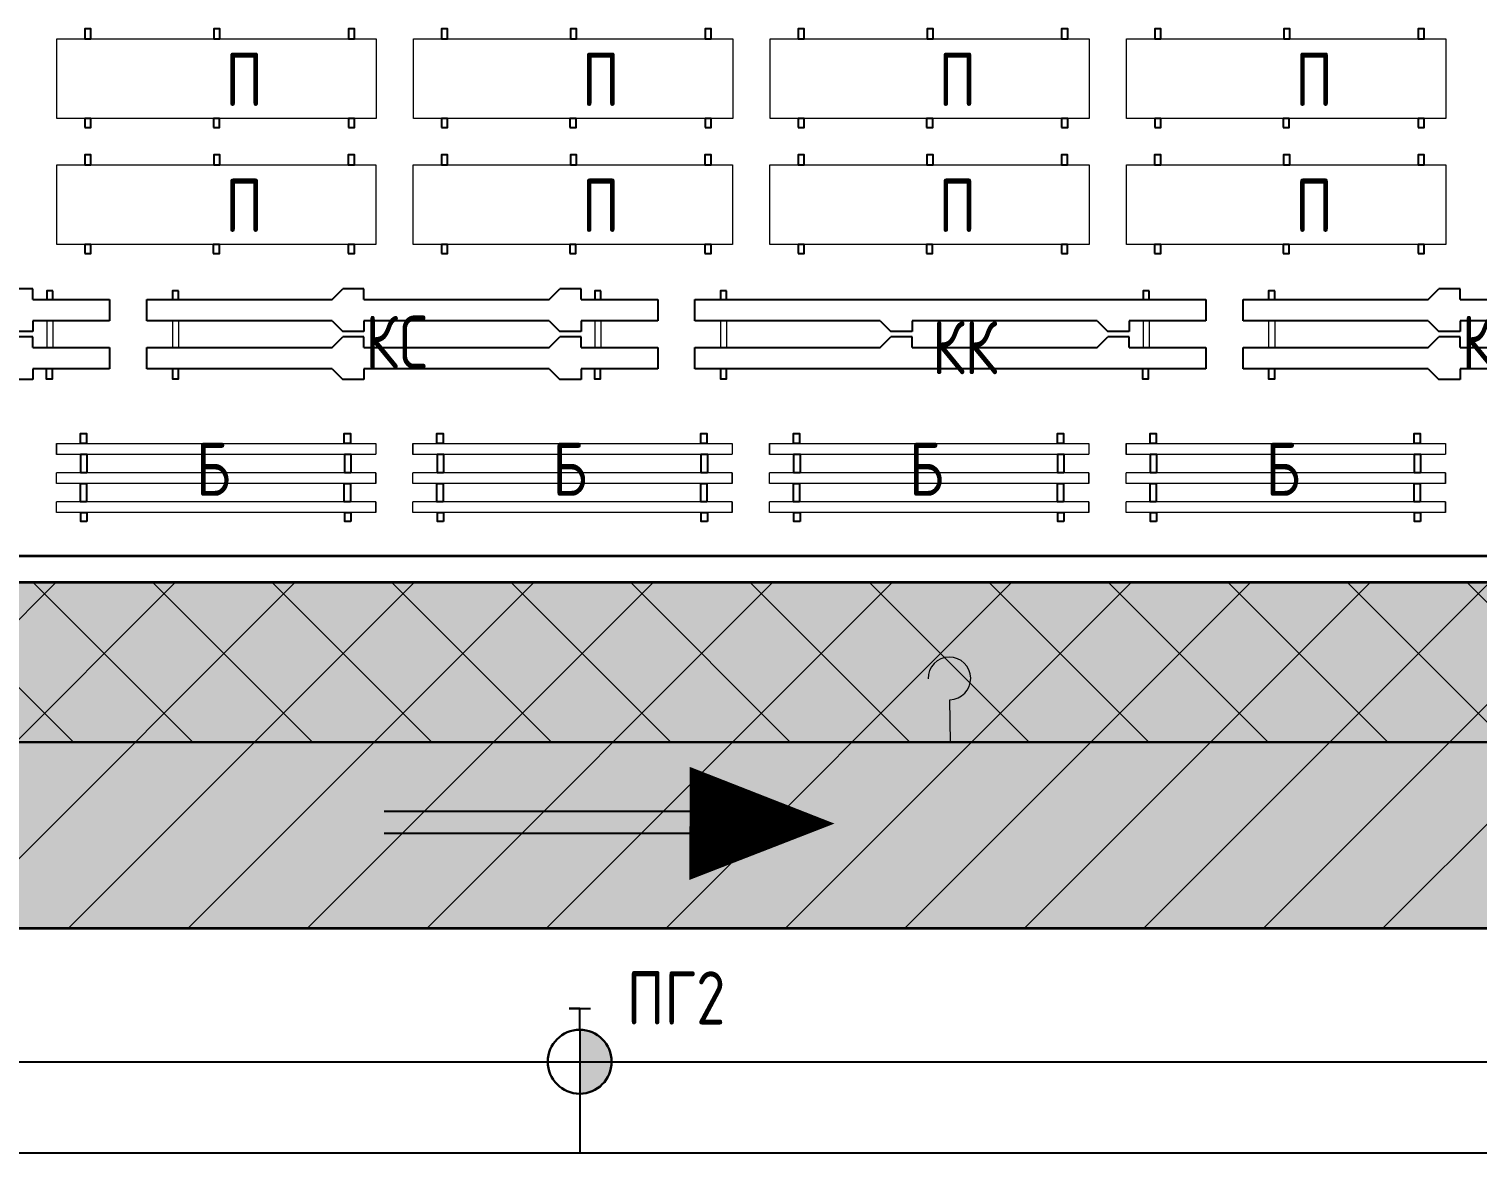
# Model space of a CAD drawing. Header units: millimetres. Extents: x -345369 to 252202, y 74562 to 424723.
# Drawn here: x -322386 to -316944, y 213570 to 217793 of the extents above; entities that cross this region are included whole.
import ezdxf

# ---------------------------------------------------------------- set-up
doc = ezdxf.new("R2010")
doc.units = ezdxf.units.MM
doc.linetypes.add('DASHED2', pattern=[9.525, 6.35, -3.175])
doc.layers.add('1', color=7, linetype='Continuous')
doc.layers.add('желтый', color=2, linetype='Continuous', lineweight=30)
doc.styles.add('2.5', font='isocpeur.TTF', dxfattribs={"height": 2})
doc.styles.add('ISOCPEUR', font='isocpeur.TTF', dxfattribs={"width": 0.8})
doc.dimstyles.new('М500 стройгенп', dxfattribs={"dimtxt": 2, "dimasz": 2, "dimexe": 1.25, "dimexo": 0.625, "dimtad": 1, "dimlfac": 500, "dimtxsty": '2.5', "dimblk": 'ARCHTICK', "dimcen": 2.5, "dimadec": 0, "dimazin": 0, "dimtfac": 1, "dimtmove": 0, "dimatfit": 3, "dimfxl": 1, "dimarcsym": 0})

# ---------------------------------------------------------------- blocks, each defined once
blk = doc.blocks.new('_ArchTick')
at = {"color": 0, "linetype": 'ByBlock', "const_width": 0.15}
blk.add_lwpolyline([(-0.5, -0.5), (0.5, 0.5)], dxfattribs=at)
blk = doc.blocks.new('*D633')
at = {"color": 0, "lineweight": -2, "transparency": 16777216}
for p, q in [((-310060.1, 215712.6), (-326417.6, 215712.6)), ((-326416.4, 214412.6), (-326416.4, 215712.6)), ((-326417, 214412.6), (-326417.6, 214412.6))]:
    blk.add_line(p, q, dxfattribs=at)
at = {"layer": 'Defpoints', "color": 0, "transparency": 16777216}
for p in [(-326416.4, 215712.6), (-310059.5, 215712.6), (-326416.4, 214412.6)]:
    blk.add_point(p, dxfattribs=at)
at = {"color": 0, "lineweight": -2, "transparency": 16777216, "xscale": 2, "yscale": 2, "zscale": 2}
for p, rotation in [((-326416.4, 215712.6), 90), ((-326416.4, 214412.6), 270)]:
    blk.add_blockref('_ArchTick', p, dxfattribs=dict(at, rotation=rotation))
at = {"color": 0, "lineweight": 15, "transparency": 16777216, "insert": (-326418.2, 215062.6), "char_height": 2, "attachment_point": 5, "rotation": 90, "style": '2.5'}
blk.add_mtext('649999,63', dxfattribs=at)
blk = doc.blocks.new('*D691')
at = {"color": 0, "lineweight": -2, "transparency": 16777216}
for p, q in [((-320316.6, 213792), (-320316.6, 213569.6)), ((-304316.6, 213792), (-304316.6, 213569.6)), ((-320316.6, 213570.8), (-304316.6, 213570.8))]:
    blk.add_line(p, q, dxfattribs=at)
at = {"layer": 'Defpoints', "color": 0, "transparency": 16777216}
for p in [(-320316.6, 213792.6), (-304316.6, 213792.6), (-304316.6, 213570.8)]:
    blk.add_point(p, dxfattribs=at)
at = {"color": 0, "lineweight": -2, "transparency": 16777216, "xscale": 2, "yscale": 2, "zscale": 2, "rotation": 180}
blk.add_blockref('_ArchTick', (-320316.6, 213570.8), dxfattribs=at)
at = {"color": 0, "lineweight": -2, "transparency": 16777216, "xscale": 2, "yscale": 2, "zscale": 2}
blk.add_blockref('_ArchTick', (-304316.6, 213570.8), dxfattribs=at)
at = {"color": 0, "lineweight": 15, "transparency": 16777216, "insert": (-312316.6, 213572.4), "char_height": 2, "attachment_point": 5, "style": '2.5'}
blk.add_mtext('8000000', dxfattribs=at)
blk = doc.blocks.new('*D692')
at = {"color": 0, "lineweight": -2, "transparency": 16777216}
for p, q in [((-336316.6, 213792), (-336316.6, 213569.6)), ((-320316.6, 213792), (-320316.6, 213569.6)), ((-336316.6, 213570.8), (-320316.6, 213570.8))]:
    blk.add_line(p, q, dxfattribs=at)
at = {"layer": 'Defpoints', "color": 0, "transparency": 16777216}
for p in [(-336316.6, 213792.6), (-320316.6, 213792.6), (-320316.6, 213570.8)]:
    blk.add_point(p, dxfattribs=at)
at = {"color": 0, "lineweight": -2, "transparency": 16777216, "xscale": 2, "yscale": 2, "zscale": 2, "rotation": 180}
blk.add_blockref('_ArchTick', (-336316.6, 213570.8), dxfattribs=at)
at = {"color": 0, "lineweight": -2, "transparency": 16777216, "xscale": 2, "yscale": 2, "zscale": 2}
blk.add_blockref('_ArchTick', (-320316.6, 213570.8), dxfattribs=at)
at = {"color": 0, "lineweight": 20, "transparency": 16777216, "insert": (-328316.6, 213572.4), "char_height": 2, "attachment_point": 5, "style": '2.5'}
blk.add_mtext('8000000', dxfattribs=at)

msp = doc.modelspace()

# ---------------------------------------------------------------- hatches: boundary and pattern name
at = {"lineweight": 20}
h = msp.add_hatch(dxfattribs=at)
h.set_pattern_fill('AR-CONC', color=256, scale=2.5)
h.set_pattern_definition([(50, (-467359.26, -150275.32), (455.46167, -39.8477), [47.625, -523.875]), (355, (-467359.26, -150275.3), (-88.10855, 477.6421), [38.1, -419.10146]), (100.45144, (-467321.3, -150278.64), (367.3531, 437.7944), [40.475, -445.2256]), (46.1842, (-467359.26, -150148.3), (677.6976, -105.1058), [71.4375, -785.8125]), (96.63556, (-467302.8, -150157.1), (593.5103, 618.5653), [60.7126, -667.839]), (351.18415, (-467359.26, -150148.3), (593.5103, 618.5653), [57.1499, -628.6493]), (21, (-467295.76, -150180.07), (379.03598, -255.663), [47.625, -523.875]), (326, (-467295.76, -150180.07), (154.50507, 460.4699), [38.1, -419.1]), (71.45144, (-467264.17, -150201.38), (533.54105, 204.8069), [40.475, -445.22484]), (37.5, (-467359.26, -150275.32), (7.72151, 211.3876), [0, -414.02, 0, -425.45, 0, -420.6875]), (7.5, (-467359.26, -150275.32), (167.04916, 250.45144), [0, -242.57, 0, -404.495, 0, -160.3375]), (327.5, (-467500.86, -150275.32), (338.97649, -14.32186), [0, -158.75, 0, -495.3, 0, -657.225]), (317.5, (-467564.36, -150275.32), (370.32295, 63.56623), [0, -206.375, 0, -328.93, 0, -466.725])])
h.paths.add_polyline_path([(-304063.043096, 215112.578109), (-307699.012508, 215112.578109, -0.1277607606), (-308283.032856, 215264.284146, -0.0634386493), (-309473.911787, 215112.578109), (-328372.904858, 215112.578109, -0.0639917581), (-329573.913186, 215266.919397, -0.1289028012), (-330162.638807, 215112.578109), (-333783.77355, 215112.578109, 0.034557613), (-333077.955336, 214412.578109), (-304768.861309, 214412.578109, 0.034557613)])
h.paths.add_polyline_path([(-299008.962601, 215112.578109), (-304063.043096, 215112.578109, -0.034557613), (-304768.861309, 214412.578109, -0.2679491924), (-303729.630825, 213812.578109), (-301729.630825, 213812.578109, -0.2679491924), (-300690.40034, 214412.578109), (-299008.962601, 214412.578109)])
h.paths.add_polyline_path([(-333783.77355, 215112.578109), (-338824.224375, 215112.578109), (-338824.224375, 214412.578109), (-333077.955336, 214412.578109, -0.034557613)])
edge = h.paths.add_edge_path()
edge.add_line((-310261.810123, 215712.578109), (-310326.896758, 215469.5409))
edge.add_line((-310326.896758, 215469.5409), (-310931.394891, 215631.428661))
edge.add_line((-310931.394891, 215631.428661), (-310909.662645, 215712.578109))
edge.add_line((-310909.662645, 215712.578109), (-329123.408323, 215712.578109))
edge.add_arc((-330162.638807, 216312.578109), 1200, 299.380333506, 330, ccw=False)
edge.add_arc((-328372.904858, 219862.578109), 4750, 255.354138888, 270)
edge.add_line((-328372.904858, 215112.578109), (-309473.911787, 215112.578109))
edge.add_arc((-309473.911787, 219862.578109), 4750, 270, 284.519610429)
edge.add_arc((-307699.012508, 216312.578109), 1200, 210, 240.877162167, ccw=False)
edge.add_line((-308738.242993, 215712.578109), (-310261.810123, 215712.578109))
h = msp.add_hatch(dxfattribs=at)
h.set_pattern_fill('ANSI31', color=256, scale=100)
h.set_pattern_definition([(45, (-467359.26, -150275.32), (-224.5064, 224.5064), [])])
h.paths.add_polyline_path([(-304063.043096, 215112.578109), (-307699.012508, 215112.578109, -0.1277607606), (-308283.032856, 215264.284146, -0.0634386493), (-309473.911787, 215112.578109), (-328372.904858, 215112.578109, -0.0639917581), (-329573.913186, 215266.919397, -0.1289028012), (-330162.638807, 215112.578109), (-333783.77355, 215112.578109, 0.034557613), (-333077.955336, 214412.578109), (-304768.861309, 214412.578109, 0.034557613)])
edge = h.paths.add_edge_path()
edge.add_line((-310931.394891, 215631.428661), (-310909.662645, 215712.578109))
edge.add_line((-310909.662645, 215712.578109), (-329123.408323, 215712.578109))
edge.add_arc((-330162.638807, 216312.578109), 1200, 299.380333506, 330, ccw=False)
edge.add_arc((-328372.904858, 219862.578109), 4750, 255.354138888, 270)
edge.add_line((-328372.904858, 215112.578109), (-309473.911787, 215112.578109))
edge.add_arc((-309473.911787, 219862.578109), 4750, 270, 284.519610429)
edge.add_arc((-307699.012508, 216312.578109), 1200, 210, 240.877162167, ccw=False)
edge.add_line((-308738.242993, 215712.578109), (-310261.810123, 215712.578109))
edge.add_line((-310261.810123, 215712.578109), (-310326.896758, 215469.5409))
edge.add_line((-310326.896758, 215469.5409), (-310931.394891, 215631.428661))
h = msp.add_hatch(dxfattribs=at)
h.set_pattern_fill('ANSI31', color=256, scale=100, angle=90)
h.set_pattern_definition([(135, (-467359.26, -150275.32), (-224.5064, -224.5064), [])])
edge = h.paths.add_edge_path()
edge.add_line((-310931.394891, 215631.428661), (-310909.662645, 215712.578109))
edge.add_line((-310909.662645, 215712.578109), (-329123.408323, 215712.578109))
edge.add_arc((-330162.638807, 216312.578109), 1200, 299.380333506, 330, ccw=False)
edge.add_arc((-328372.904858, 219862.578109), 4750, 255.354138888, 270)
edge.add_line((-328372.904858, 215112.578109), (-309473.911787, 215112.578109))
edge.add_arc((-309473.911787, 219862.578109), 4750, 270, 284.519610429)
edge.add_arc((-307699.012508, 216312.578109), 1200, 210, 240.877162167, ccw=False)
edge.add_line((-308738.242993, 215712.578109), (-310261.810123, 215712.578109))
edge.add_line((-310261.810123, 215712.578109), (-310326.896758, 215469.5409))
edge.add_line((-310326.896758, 215469.5409), (-310931.394891, 215631.428661))
at = {"lineweight": 25}
h = msp.add_hatch(color=256, dxfattribs=at)
h.dxf.hatch_style = 1
h.paths.add_polyline_path([(-320196.594688, 213912.578109, 0.4142135624), (-320316.594488, 214032.577909), (-320316.594488, 213792.578309, 0.4142135624)])
at = {"layer": '1', "linetype": 'DASHED2'}
msp.add_hatch(color=0, dxfattribs=at).paths.add_polyline_path([(-319899.719736, 214769.844112), (-319899.719736, 214852.397408), (-321051.955318, 214852.397408), (-321051.955318, 214769.844112)])

# ---------------------------------------------------------------- linework, layer by layer
at = {"lineweight": 20}
for p, q in [((-322281.967642, 217455.630004), (-322281.967642, 217755.630004)), ((-322281.967642, 217755.630004), (-321681.967642, 217755.630004)), ((-321681.967642, 217755.630004), (-321081.967642, 217755.630004)), ((-321081.967642, 217755.630004), (-321081.967642, 217455.630004)), ((-320941.727528, 217455.630004), (-320941.727528, 217755.630004)), ((-320941.727528, 217755.630004), (-320341.727528, 217755.630004)), ((-320341.727528, 217755.630004), (-319741.727528, 217755.630004)), ((-319741.727528, 217755.630004), (-319741.727528, 217455.630004)), ((-319601.487415, 217455.630004), (-319601.487415, 217755.630004)), ((-319601.487415, 217755.630004), (-319001.487415, 217755.630004)), ((-319001.487415, 217755.630004), (-318401.487415, 217755.630004)), ((-318401.487415, 217755.630004), (-318401.487415, 217455.630004)), ((-318261.247301, 217455.630004), (-318261.247301, 217755.630004)), ((-318261.247301, 217755.630004), (-317661.247301, 217755.630004)), ((-317661.247301, 217755.630004), (-317061.247301, 217755.630004)), ((-317061.247301, 217755.630004), (-317061.247301, 217455.630004)), ((-321081.967642, 217455.630004), (-322281.967642, 217455.630004)), ((-319741.727528, 217455.630004), (-320941.727528, 217455.630004)), ((-318401.487415, 217455.630004), (-319601.487415, 217455.630004)), ((-317061.247301, 217455.630004), (-318261.247301, 217455.630004)), ((-322282.207755, 216982.329013), (-322282.207755, 217282.329013)), ((-322282.207755, 217282.329013), (-321682.207755, 217282.329013)), ((-321682.207755, 217282.329013), (-321082.207755, 217282.329013)), ((-321082.207755, 217282.329013), (-321082.207755, 216982.329013)), ((-320941.967642, 216982.329013), (-320941.967642, 217282.329013)), ((-320941.967642, 217282.329013), (-320341.967642, 217282.329013)), ((-320341.967642, 217282.329013), (-319741.967642, 217282.329013)), ((-319741.967642, 217282.329013), (-319741.967642, 216982.329013)), ((-319601.727528, 216982.329013), (-319601.727528, 217282.329013)), ((-319601.727528, 217282.329013), (-319001.727528, 217282.329013)), ((-319001.727528, 217282.329013), (-318401.727528, 217282.329013)), ((-318401.727528, 217282.329013), (-318401.727528, 216982.329013)), ((-318261.487415, 216982.329013), (-318261.487415, 217282.329013)), ((-318261.487415, 217282.329013), (-317661.487415, 217282.329013)), ((-317661.487415, 217282.329013), (-317061.487415, 217282.329013)), ((-317061.487415, 217282.329013), (-317061.487415, 216982.329013)), ((-321082.207755, 216982.329013), (-322282.207755, 216982.329013)), ((-319741.967642, 216982.329013), (-320941.967642, 216982.329013)), ((-318401.727528, 216982.329013), (-319601.727528, 216982.329013)), ((-317061.487415, 216982.329013), (-318261.487415, 216982.329013)), ((-322203.408323, 216775.72703), (-322371.408323, 216775.72703)), ((-321247.408323, 216775.72703), (-321943.408323, 216775.72703)), ((-321943.408323, 216775.72703), (-321943.408323, 216715.72703)), ((-320431.408323, 216775.72703), (-321127.408323, 216775.72703)), ((-320143.408323, 216775.72703), (-320311.408323, 216775.72703)), ((-319187.408323, 216775.72703), (-319883.408323, 216775.72703)), ((-319883.408323, 216775.72703), (-319883.408323, 216715.72703)), ((-318371.408323, 216775.72703), (-319067.408323, 216775.72703)), ((-318083.408323, 216775.72703), (-318251.408323, 216775.72703)), ((-317127.408323, 216775.72703), (-317823.408323, 216775.72703)), ((-317823.408323, 216775.72703), (-317823.408323, 216715.72703)), ((-316311.408323, 216775.72703), (-317007.408323, 216775.72703)), ((-322319.578158, 216695.72703), (-322319.578158, 216595.72703)), ((-322296.79441, 216695.72703), (-322296.79441, 216595.72703)), ((-321847.524304, 216695.72703), (-321847.524304, 216595.72703)), ((-321824.740557, 216695.72703), (-321824.740557, 216595.72703)), ((-320259.578158, 216695.72703), (-320259.578158, 216595.72703)), ((-320236.79441, 216695.72703), (-320236.79441, 216595.72703)), ((-319787.524304, 216695.72703), (-319787.524304, 216595.72703)), ((-319764.740557, 216695.72703), (-319764.740557, 216595.72703)), ((-318199.578158, 216695.72703), (-318199.578158, 216595.72703)), ((-318176.79441, 216695.72703), (-318176.79441, 216595.72703)), ((-317727.524304, 216695.72703), (-317727.524304, 216595.72703)), ((-317704.740557, 216695.72703), (-317704.740557, 216595.72703)), ((-322203.408323, 216595.72703), (-322371.408323, 216595.72703)), ((-321247.408323, 216595.72703), (-321943.408323, 216595.72703)), ((-321943.408323, 216595.72703), (-321943.408323, 216535.72703)), ((-320431.408323, 216595.72703), (-321127.408323, 216595.72703)), ((-320143.408323, 216595.72703), (-320311.408323, 216595.72703)), ((-319187.408323, 216595.72703), (-319883.408323, 216595.72703)), ((-319883.408323, 216595.72703), (-319883.408323, 216535.72703)), ((-318371.408323, 216595.72703), (-319067.408323, 216595.72703)), ((-318083.408323, 216595.72703), (-318251.408323, 216595.72703)), ((-317127.408323, 216595.72703), (-317823.408323, 216595.72703)), ((-317823.408323, 216595.72703), (-317823.408323, 216535.72703)), ((-316311.408323, 216595.72703), (-317007.408323, 216595.72703)), ((-321943.408323, 216575.72703), (-321943.408323, 216515.72703)), ((-319883.408323, 216575.72703), (-319883.408323, 216515.72703)), ((-317823.408323, 216575.72703), (-317823.408323, 216515.72703)), ((-322283.408323, 216235.518139), (-321083.408323, 216235.518139)), ((-322283.408323, 216194.082204), (-322283.408323, 216235.518139)), ((-322283.408323, 216235.518139), (-322283.408323, 216195.518139)), ((-321083.408323, 216235.518139), (-321083.408323, 216195.518139)), ((-320943.408323, 216235.518139), (-319743.408323, 216235.518139)), ((-320943.408323, 216194.082204), (-320943.408323, 216235.518139)), ((-320943.408323, 216235.518139), (-320943.408323, 216195.518139)), ((-319743.408323, 216235.518139), (-319743.408323, 216195.518139)), ((-319603.408323, 216235.518139), (-318403.408323, 216235.518139)), ((-319603.408323, 216194.082204), (-319603.408323, 216235.518139)), ((-319603.408323, 216235.518139), (-319603.408323, 216195.518139)), ((-318403.408323, 216235.518139), (-318403.408323, 216195.518139)), ((-318263.408323, 216235.518139), (-317063.408323, 216235.518139)), ((-318263.408323, 216194.082204), (-318263.408323, 216235.518139)), ((-318263.408323, 216235.518139), (-318263.408323, 216195.518139)), ((-317063.408323, 216235.518139), (-317063.408323, 216195.518139)), ((-322283.408323, 216195.518139), (-321083.408323, 216195.518139)), ((-320943.408323, 216195.518139), (-319743.408323, 216195.518139)), ((-319603.408323, 216195.518139), (-318403.408323, 216195.518139)), ((-318263.408323, 216195.518139), (-317063.408323, 216195.518139)), ((-322283.408323, 216085.518139), (-322283.408323, 216125.518139)), ((-321083.408323, 216125.518139), (-322283.408323, 216125.518139)), ((-321083.408323, 216125.518139), (-321083.408323, 216085.518139)), ((-321083.408323, 216085.518139), (-321083.408323, 216125.518139)), ((-320943.408323, 216085.518139), (-320943.408323, 216125.518139)), ((-319743.408323, 216125.518139), (-320943.408323, 216125.518139)), ((-319743.408323, 216125.518139), (-319743.408323, 216085.518139)), ((-319743.408323, 216085.518139), (-319743.408323, 216125.518139)), ((-319603.408323, 216085.518139), (-319603.408323, 216125.518139)), ((-318403.408323, 216125.518139), (-319603.408323, 216125.518139)), ((-318403.408323, 216125.518139), (-318403.408323, 216085.518139)), ((-318403.408323, 216085.518139), (-318403.408323, 216125.518139)), ((-318263.408323, 216085.518139), (-318263.408323, 216125.518139)), ((-317063.408323, 216125.518139), (-318263.408323, 216125.518139)), ((-317063.408323, 216125.518139), (-317063.408323, 216085.518139)), ((-317063.408323, 216085.518139), (-317063.408323, 216125.518139)), ((-321083.408323, 216085.518139), (-322283.408323, 216085.518139)), ((-319743.408323, 216085.518139), (-320943.408323, 216085.518139)), ((-318403.408323, 216085.518139), (-319603.408323, 216085.518139)), ((-317063.408323, 216085.518139), (-318263.408323, 216085.518139)), ((-322283.408323, 215975.518139), (-322283.408323, 216015.518139)), ((-321083.408323, 216015.518139), (-322283.408323, 216015.518139)), ((-321083.408323, 216015.518139), (-321083.408323, 215975.518139)), ((-321083.408323, 215975.518139), (-321083.408323, 216015.518139)), ((-320943.408323, 215975.518139), (-320943.408323, 216015.518139)), ((-319743.408323, 216015.518139), (-320943.408323, 216015.518139)), ((-319743.408323, 216015.518139), (-319743.408323, 215975.518139)), ((-319743.408323, 215975.518139), (-319743.408323, 216015.518139)), ((-319603.408323, 215975.518139), (-319603.408323, 216015.518139)), ((-318403.408323, 216015.518139), (-319603.408323, 216015.518139)), ((-318403.408323, 216015.518139), (-318403.408323, 215975.518139)), ((-318403.408323, 215975.518139), (-318403.408323, 216015.518139)), ((-318263.408323, 215975.518139), (-318263.408323, 216015.518139)), ((-317063.408323, 216015.518139), (-318263.408323, 216015.518139)), ((-317063.408323, 216015.518139), (-317063.408323, 215975.518139)), ((-317063.408323, 215975.518139), (-317063.408323, 216015.518139)), ((-321083.408323, 215975.518139), (-322283.408323, 215975.518139)), ((-319743.408323, 215975.518139), (-320943.408323, 215975.518139)), ((-318403.408323, 215975.518139), (-319603.408323, 215975.518139)), ((-317063.408323, 215975.518139), (-318263.408323, 215975.518139))]:
    msp.add_line(p, q, dxfattribs=at)
at = {"lineweight": 25}
for p, q in [((-322371.408323, 216815.72703), (-322451.408323, 216815.72703)), ((-322371.408323, 216775.72703), (-322371.408323, 216815.72703)), ((-321247.408323, 216775.72703), (-321207.408323, 216815.72703)), ((-321127.408323, 216815.72703), (-321207.408323, 216815.72703)), ((-321127.408323, 216775.72703), (-321127.408323, 216815.72703)), ((-320431.408323, 216775.72703), (-320391.408323, 216815.72703)), ((-320311.408323, 216815.72703), (-320391.408323, 216815.72703)), ((-320311.408323, 216775.72703), (-320311.408323, 216815.72703)), ((-317127.408323, 216775.72703), (-317087.408323, 216815.72703)), ((-317007.408323, 216815.72703), (-317087.408323, 216815.72703)), ((-317007.408323, 216775.72703), (-317007.408323, 216815.72703)), ((-322371.408323, 216775.72703), (-322083.408323, 216775.72703)), ((-322083.408323, 216775.72703), (-322083.408323, 216695.72703)), ((-321943.408323, 216775.72703), (-321247.408323, 216775.72703)), ((-321943.408323, 216695.72703), (-321943.408323, 216775.72703)), ((-321943.408323, 216775.72703), (-321533.408323, 216775.72703)), ((-321943.408323, 216775.72703), (-321247.408323, 216775.72703)), ((-321127.408323, 216775.72703), (-320431.408323, 216775.72703)), ((-320311.408323, 216775.72703), (-320023.408323, 216775.72703)), ((-320023.408323, 216775.72703), (-320023.408323, 216695.72703)), ((-319883.408323, 216775.72703), (-319187.408323, 216775.72703)), ((-319883.408323, 216695.72703), (-319883.408323, 216775.72703)), ((-319883.408323, 216775.72703), (-319473.408323, 216775.72703)), ((-319883.408323, 216775.72703), (-319187.408323, 216775.72703)), ((-319187.408323, 216775.72703), (-317963.408323, 216775.72703)), ((-319067.408323, 216775.72703), (-318371.408323, 216775.72703)), ((-317963.408323, 216775.72703), (-317963.408323, 216695.72703)), ((-317823.408323, 216775.72703), (-317127.408323, 216775.72703)), ((-317823.408323, 216695.72703), (-317823.408323, 216775.72703)), ((-317823.408323, 216775.72703), (-317413.408323, 216775.72703)), ((-317823.408323, 216775.72703), (-317127.408323, 216775.72703)), ((-317007.408323, 216775.72703), (-316311.408323, 216775.72703)), ((-322371.408323, 216655.72703), (-322451.408323, 216655.72703)), ((-322083.408323, 216695.72703), (-322371.408323, 216695.72703)), ((-322371.408323, 216695.72703), (-322371.408323, 216655.72703)), ((-321247.408323, 216695.72703), (-321943.408323, 216695.72703)), ((-321247.408323, 216695.72703), (-321207.408323, 216655.72703)), ((-321127.408323, 216655.72703), (-321207.408323, 216655.72703)), ((-320431.408323, 216695.72703), (-321127.408323, 216695.72703)), ((-321127.408323, 216695.72703), (-321127.408323, 216655.72703)), ((-320431.408323, 216695.72703), (-320391.408323, 216655.72703)), ((-320311.408323, 216655.72703), (-320391.408323, 216655.72703)), ((-320023.408323, 216695.72703), (-320311.408323, 216695.72703)), ((-320311.408323, 216695.72703), (-320311.408323, 216655.72703)), ((-319187.408323, 216695.72703), (-319883.408323, 216695.72703)), ((-319187.408323, 216695.72703), (-319147.408323, 216655.72703)), ((-319067.408323, 216655.72703), (-319147.408323, 216655.72703)), ((-318371.408323, 216695.72703), (-319067.408323, 216695.72703)), ((-319067.408323, 216695.72703), (-319067.408323, 216655.72703)), ((-318371.408323, 216695.72703), (-318331.408323, 216655.72703)), ((-318251.408323, 216655.72703), (-318331.408323, 216655.72703)), ((-317963.408323, 216695.72703), (-318251.408323, 216695.72703)), ((-318251.408323, 216695.72703), (-318251.408323, 216655.72703)), ((-317127.408323, 216695.72703), (-317823.408323, 216695.72703)), ((-317127.408323, 216695.72703), (-317087.408323, 216655.72703)), ((-317007.408323, 216655.72703), (-317087.408323, 216655.72703)), ((-316311.408323, 216695.72703), (-317007.408323, 216695.72703)), ((-317007.408323, 216695.72703), (-317007.408323, 216655.72703)), ((-322371.408323, 216635.72703), (-322451.408323, 216635.72703)), ((-322371.408323, 216595.72703), (-322371.408323, 216635.72703)), ((-322371.408323, 216595.72703), (-322083.408323, 216595.72703)), ((-322083.408323, 216595.72703), (-322083.408323, 216515.72703)), ((-321943.408323, 216515.72703), (-321943.408323, 216595.72703)), ((-321943.408323, 216595.72703), (-321247.408323, 216595.72703)), ((-321943.408323, 216515.72703), (-321943.408323, 216595.72703)), ((-321943.408323, 216595.72703), (-321533.408323, 216595.72703)), ((-321943.408323, 216595.72703), (-321247.408323, 216595.72703)), ((-321247.408323, 216595.72703), (-321207.408323, 216635.72703)), ((-321127.408323, 216635.72703), (-321207.408323, 216635.72703)), ((-321127.408323, 216595.72703), (-321127.408323, 216635.72703)), ((-321127.408323, 216595.72703), (-320431.408323, 216595.72703)), ((-320431.408323, 216595.72703), (-320391.408323, 216635.72703)), ((-320311.408323, 216635.72703), (-320391.408323, 216635.72703)), ((-320311.408323, 216595.72703), (-320311.408323, 216635.72703)), ((-320311.408323, 216595.72703), (-320023.408323, 216595.72703)), ((-320023.408323, 216595.72703), (-320023.408323, 216515.72703)), ((-319883.408323, 216515.72703), (-319883.408323, 216595.72703)), ((-319883.408323, 216595.72703), (-319187.408323, 216595.72703)), ((-319883.408323, 216515.72703), (-319883.408323, 216595.72703)), ((-319883.408323, 216595.72703), (-319473.408323, 216595.72703)), ((-319883.408323, 216595.72703), (-319187.408323, 216595.72703)), ((-319187.408323, 216595.72703), (-319147.408323, 216635.72703)), ((-319067.408323, 216635.72703), (-319147.408323, 216635.72703)), ((-319067.408323, 216595.72703), (-319067.408323, 216635.72703)), ((-319067.408323, 216595.72703), (-318371.408323, 216595.72703)), ((-318371.408323, 216595.72703), (-318331.408323, 216635.72703)), ((-318251.408323, 216635.72703), (-318331.408323, 216635.72703)), ((-318251.408323, 216595.72703), (-318251.408323, 216635.72703)), ((-318251.408323, 216595.72703), (-317963.408323, 216595.72703)), ((-317963.408323, 216595.72703), (-317963.408323, 216515.72703)), ((-317823.408323, 216515.72703), (-317823.408323, 216595.72703)), ((-317823.408323, 216595.72703), (-317127.408323, 216595.72703)), ((-317823.408323, 216515.72703), (-317823.408323, 216595.72703)), ((-317823.408323, 216595.72703), (-317413.408323, 216595.72703)), ((-317823.408323, 216595.72703), (-317127.408323, 216595.72703)), ((-317127.408323, 216595.72703), (-317087.408323, 216635.72703)), ((-317007.408323, 216635.72703), (-317087.408323, 216635.72703)), ((-317007.408323, 216595.72703), (-317007.408323, 216635.72703)), ((-317007.408323, 216595.72703), (-316311.408323, 216595.72703)), ((-322083.408323, 216515.72703), (-322371.408323, 216515.72703)), ((-322371.408323, 216515.72703), (-322371.408323, 216475.72703)), ((-321247.408323, 216515.72703), (-321943.408323, 216515.72703)), ((-321247.408323, 216515.72703), (-321207.408323, 216475.72703)), ((-320431.408323, 216515.72703), (-321127.408323, 216515.72703)), ((-321127.408323, 216515.72703), (-321127.408323, 216475.72703)), ((-320431.408323, 216515.72703), (-320391.408323, 216475.72703)), ((-320023.408323, 216515.72703), (-320311.408323, 216515.72703)), ((-320311.408323, 216515.72703), (-320311.408323, 216475.72703)), ((-319187.408323, 216515.72703), (-319883.408323, 216515.72703)), ((-317963.408323, 216515.72703), (-319187.408323, 216515.72703)), ((-318371.408323, 216515.72703), (-319067.408323, 216515.72703)), ((-317127.408323, 216515.72703), (-317823.408323, 216515.72703)), ((-317127.408323, 216515.72703), (-317087.408323, 216475.72703)), ((-316311.408323, 216515.72703), (-317007.408323, 216515.72703)), ((-317007.408323, 216515.72703), (-317007.408323, 216475.72703)), ((-322371.408323, 216475.72703), (-322451.408323, 216475.72703)), ((-321127.408323, 216475.72703), (-321207.408323, 216475.72703)), ((-320311.408323, 216475.72703), (-320391.408323, 216475.72703)), ((-317007.408323, 216475.72703), (-317087.408323, 216475.72703)), ((-320316.594488, 214112.577776), (-320356.594421, 214112.577776)), ((-320356.594421, 214112.577776), (-320276.594554, 214112.577776)), ((-320316.594488, 214032.577909), (-320316.594488, 214112.577776)), ((-320316.594488, 214032.577909), (-320316.594488, 213792.578309))]:
    msp.add_line(p, q, dxfattribs=at)
at = {"lineweight": 35}
for p, q in [((-329123.408323, 215812.578109), (-310882.882122, 215812.578109)), ((-310909.662645, 215712.578109), (-329123.408323, 215712.578109)), ((-304768.861309, 214412.578109), (-339024.224375, 214412.579276))]:
    msp.add_line(p, q, dxfattribs=at)
at = {"lineweight": 13}
msp.add_line((-318923.408323, 215112.578109), (-318925.972276, 215272.557298), dxfattribs=at)
at = {"lineweight": 30}
msp.add_line((-309473.911787, 215112.578109), (-328372.904858, 215112.578109), dxfattribs=at)
at = {"color": 5, "lineweight": 25}
msp.add_line((-329623.165428, 213912.578109), (-313214.75762, 213912.578109), dxfattribs=at)
at = {"linetype": 'Continuous'}
for points in [[(-322176.423171, 217755.630004), (-322153.639424, 217755.630004), (-322153.639424, 217792.578109), (-322176.423171, 217792.578109)], [(-321691.733741, 217755.630004), (-321668.949994, 217755.630004), (-321668.949994, 217792.578109), (-321691.733741, 217792.578109)], [(-321185.979094, 217755.630004), (-321163.195346, 217755.630004), (-321163.195346, 217792.578109), (-321185.979094, 217792.578109)], [(-320836.183058, 217755.630004), (-320813.399311, 217755.630004), (-320813.399311, 217792.578109), (-320836.183058, 217792.578109)], [(-320351.493628, 217755.630004), (-320328.70988, 217755.630004), (-320328.70988, 217792.578109), (-320351.493628, 217792.578109)], [(-319845.73898, 217755.630004), (-319822.955233, 217755.630004), (-319822.955233, 217792.578109), (-319845.73898, 217792.578109)], [(-319495.942944, 217755.630004), (-319473.159197, 217755.630004), (-319473.159197, 217792.578109), (-319495.942944, 217792.578109)], [(-319011.253514, 217755.630004), (-318988.469767, 217755.630004), (-318988.469767, 217792.578109), (-319011.253514, 217792.578109)], [(-318505.498867, 217755.630004), (-318482.715119, 217755.630004), (-318482.715119, 217792.578109), (-318505.498867, 217792.578109)], [(-318155.702831, 217755.630004), (-318132.919083, 217755.630004), (-318132.919083, 217792.578109), (-318155.702831, 217792.578109)], [(-317671.0134, 217755.630004), (-317648.229653, 217755.630004), (-317648.229653, 217792.578109), (-317671.0134, 217792.578109)], [(-317165.258753, 217755.630004), (-317142.475006, 217755.630004), (-317142.475006, 217792.578109), (-317165.258753, 217792.578109)], [(-322176.423171, 217422.329013), (-322153.639424, 217422.329013), (-322153.639424, 217455.630004), (-322176.423171, 217455.630004)], [(-321693.359515, 217422.329013), (-321670.575768, 217422.329013), (-321670.575768, 217455.630004), (-321693.359515, 217455.630004)], [(-321185.979094, 217422.329013), (-321163.195346, 217422.329013), (-321163.195346, 217455.630004), (-321185.979094, 217455.630004)], [(-320836.183058, 217422.329013), (-320813.399311, 217422.329013), (-320813.399311, 217455.630004), (-320836.183058, 217455.630004)], [(-320353.119402, 217422.329013), (-320330.335654, 217422.329013), (-320330.335654, 217455.630004), (-320353.119402, 217455.630004)], [(-319845.73898, 217422.329013), (-319822.955233, 217422.329013), (-319822.955233, 217455.630004), (-319845.73898, 217455.630004)], [(-319495.942944, 217422.329013), (-319473.159197, 217422.329013), (-319473.159197, 217455.630004), (-319495.942944, 217455.630004)], [(-319012.879288, 217422.329013), (-318990.095541, 217422.329013), (-318990.095541, 217455.630004), (-319012.879288, 217455.630004)], [(-318505.498867, 217422.329013), (-318482.715119, 217422.329013), (-318482.715119, 217455.630004), (-318505.498867, 217455.630004)], [(-318155.702831, 217422.329013), (-318132.919083, 217422.329013), (-318132.919083, 217455.630004), (-318155.702831, 217455.630004)], [(-317672.639175, 217422.329013), (-317649.855427, 217422.329013), (-317649.855427, 217455.630004), (-317672.639175, 217455.630004)], [(-317165.258753, 217422.329013), (-317142.475006, 217422.329013), (-317142.475006, 217455.630004), (-317165.258753, 217455.630004)], [(-322176.663285, 217282.329013), (-322153.879538, 217282.329013), (-322153.879538, 217319.277118), (-322176.663285, 217319.277118)], [(-321691.973855, 217282.329013), (-321669.190107, 217282.329013), (-321669.190107, 217319.277118), (-321691.973855, 217319.277118)], [(-321186.219207, 217282.329013), (-321163.43546, 217282.329013), (-321163.43546, 217319.277118), (-321186.219207, 217319.277118)], [(-320836.423171, 217282.329013), (-320813.639424, 217282.329013), (-320813.639424, 217319.277118), (-320836.423171, 217319.277118)], [(-320351.733741, 217282.329013), (-320328.949994, 217282.329013), (-320328.949994, 217319.277118), (-320351.733741, 217319.277118)], [(-319845.979094, 217282.329013), (-319823.195346, 217282.329013), (-319823.195346, 217319.277118), (-319845.979094, 217319.277118)], [(-319496.183058, 217282.329013), (-319473.399311, 217282.329013), (-319473.399311, 217319.277118), (-319496.183058, 217319.277118)], [(-319011.493628, 217282.329013), (-318988.70988, 217282.329013), (-318988.70988, 217319.277118), (-319011.493628, 217319.277118)], [(-318505.73898, 217282.329013), (-318482.955233, 217282.329013), (-318482.955233, 217319.277118), (-318505.73898, 217319.277118)], [(-318155.942944, 217282.329013), (-318133.159197, 217282.329013), (-318133.159197, 217319.277118), (-318155.942944, 217319.277118)], [(-317671.253514, 217282.329013), (-317648.469767, 217282.329013), (-317648.469767, 217319.277118), (-317671.253514, 217319.277118)], [(-317165.498867, 217282.329013), (-317142.715119, 217282.329013), (-317142.715119, 217319.277118), (-317165.498867, 217319.277118)], [(-322176.663285, 216949.028022), (-322153.879538, 216949.028022), (-322153.879538, 216982.329013), (-322176.663285, 216982.329013)], [(-321693.599629, 216949.028022), (-321670.815882, 216949.028022), (-321670.815882, 216982.329013), (-321693.599629, 216982.329013)], [(-321186.219207, 216949.028022), (-321163.43546, 216949.028022), (-321163.43546, 216982.329013), (-321186.219207, 216982.329013)], [(-320836.423171, 216949.028022), (-320813.639424, 216949.028022), (-320813.639424, 216982.329013), (-320836.423171, 216982.329013)], [(-320353.359515, 216949.028022), (-320330.575768, 216949.028022), (-320330.575768, 216982.329013), (-320353.359515, 216982.329013)], [(-319845.979094, 216949.028022), (-319823.195346, 216949.028022), (-319823.195346, 216982.329013), (-319845.979094, 216982.329013)], [(-319496.183058, 216949.028022), (-319473.399311, 216949.028022), (-319473.399311, 216982.329013), (-319496.183058, 216982.329013)], [(-319013.119402, 216949.028022), (-318990.335654, 216949.028022), (-318990.335654, 216982.329013), (-319013.119402, 216982.329013)], [(-318505.73898, 216949.028022), (-318482.955233, 216949.028022), (-318482.955233, 216982.329013), (-318505.73898, 216982.329013)], [(-318155.942944, 216949.028022), (-318133.159197, 216949.028022), (-318133.159197, 216982.329013), (-318155.942944, 216982.329013)], [(-317672.879288, 216949.028022), (-317650.095541, 216949.028022), (-317650.095541, 216982.329013), (-317672.879288, 216982.329013)], [(-317165.498867, 216949.028022), (-317142.715119, 216949.028022), (-317142.715119, 216982.329013), (-317165.498867, 216982.329013)], [(-322296.79441, 216809.028022), (-322319.578158, 216809.028022), (-322319.578158, 216775.72703), (-322296.79441, 216775.72703)], [(-321824.740557, 216809.028022), (-321847.524304, 216809.028022), (-321847.524304, 216775.72703), (-321824.740557, 216775.72703)], [(-320236.79441, 216809.028022), (-320259.578158, 216809.028022), (-320259.578158, 216775.72703), (-320236.79441, 216775.72703)], [(-319764.740557, 216809.028022), (-319787.524304, 216809.028022), (-319787.524304, 216775.72703), (-319764.740557, 216775.72703)], [(-318176.79441, 216809.028022), (-318199.578158, 216809.028022), (-318199.578158, 216775.72703), (-318176.79441, 216775.72703)], [(-317704.740557, 216809.028022), (-317727.524304, 216809.028022), (-317727.524304, 216775.72703), (-317704.740557, 216775.72703)], [(-322298.420185, 216515.72703), (-322321.203932, 216515.72703), (-322321.203932, 216478.778926), (-322298.420185, 216478.778926)], [(-321824.740557, 216515.72703), (-321847.524304, 216515.72703), (-321847.524304, 216478.778926), (-321824.740557, 216478.778926)], [(-320238.420185, 216515.72703), (-320261.203932, 216515.72703), (-320261.203932, 216478.778926), (-320238.420185, 216478.778926)], [(-319764.740557, 216515.72703), (-319787.524304, 216515.72703), (-319787.524304, 216478.778926), (-319764.740557, 216478.778926)], [(-318178.420185, 216515.72703), (-318201.203932, 216515.72703), (-318201.203932, 216478.778926), (-318178.420185, 216478.778926)], [(-317704.740557, 216515.72703), (-317727.524304, 216515.72703), (-317727.524304, 216478.778926), (-317704.740557, 216478.778926)], [(-322170.216853, 216235.518139), (-322193.0006, 216235.518139), (-322193.0006, 216272.466244), (-322170.216853, 216272.466244)], [(-321178.420185, 216235.518139), (-321201.203932, 216235.518139), (-321201.203932, 216272.466244), (-321178.420185, 216272.466244)], [(-320830.216853, 216235.518139), (-320853.0006, 216235.518139), (-320853.0006, 216272.466244), (-320830.216853, 216272.466244)], [(-319838.420185, 216235.518139), (-319861.203932, 216235.518139), (-319861.203932, 216272.466244), (-319838.420185, 216272.466244)], [(-319490.216853, 216235.518139), (-319513.0006, 216235.518139), (-319513.0006, 216272.466244), (-319490.216853, 216272.466244)], [(-318498.420185, 216235.518139), (-318521.203932, 216235.518139), (-318521.203932, 216272.466244), (-318498.420185, 216272.466244)], [(-318150.216853, 216235.518139), (-318173.0006, 216235.518139), (-318173.0006, 216272.466244), (-318150.216853, 216272.466244)], [(-317158.420185, 216235.518139), (-317181.203932, 216235.518139), (-317181.203932, 216272.466244), (-317158.420185, 216272.466244)], [(-322168.591078, 216125.518139), (-322191.374826, 216125.518139), (-322191.374826, 216195.518139), (-322168.591078, 216195.518139)], [(-321176.79441, 216125.518139), (-321199.578158, 216125.518139), (-321199.578158, 216195.518139), (-321176.79441, 216195.518139)], [(-320828.591078, 216125.518139), (-320851.374826, 216125.518139), (-320851.374826, 216195.518139), (-320828.591078, 216195.518139)], [(-319836.79441, 216125.518139), (-319859.578158, 216125.518139), (-319859.578158, 216195.518139), (-319836.79441, 216195.518139)], [(-319488.591078, 216125.518139), (-319511.374826, 216125.518139), (-319511.374826, 216195.518139), (-319488.591078, 216195.518139)], [(-318496.79441, 216125.518139), (-318519.578158, 216125.518139), (-318519.578158, 216195.518139), (-318496.79441, 216195.518139)], [(-318148.591078, 216125.518139), (-318171.374826, 216125.518139), (-318171.374826, 216195.518139), (-318148.591078, 216195.518139)], [(-317156.79441, 216125.518139), (-317179.578158, 216125.518139), (-317179.578158, 216195.518139), (-317156.79441, 216195.518139)], [(-322170.216853, 216015.518139), (-322193.0006, 216015.518139), (-322193.0006, 216085.518139), (-322170.216853, 216085.518139)], [(-321178.420185, 216015.518139), (-321201.203932, 216015.518139), (-321201.203932, 216085.518139), (-321178.420185, 216085.518139)], [(-320830.216853, 216015.518139), (-320853.0006, 216015.518139), (-320853.0006, 216085.518139), (-320830.216853, 216085.518139)], [(-319838.420185, 216015.518139), (-319861.203932, 216015.518139), (-319861.203932, 216085.518139), (-319838.420185, 216085.518139)], [(-319490.216853, 216015.518139), (-319513.0006, 216015.518139), (-319513.0006, 216085.518139), (-319490.216853, 216085.518139)], [(-318498.420185, 216015.518139), (-318521.203932, 216015.518139), (-318521.203932, 216085.518139), (-318498.420185, 216085.518139)], [(-318150.216853, 216015.518139), (-318173.0006, 216015.518139), (-318173.0006, 216085.518139), (-318150.216853, 216085.518139)], [(-317158.420185, 216015.518139), (-317181.203932, 216015.518139), (-317181.203932, 216085.518139), (-317158.420185, 216085.518139)], [(-322168.591078, 215942.217148), (-322191.374826, 215942.217148), (-322191.374826, 215975.518139), (-322168.591078, 215975.518139)], [(-321176.79441, 215942.217148), (-321199.578158, 215942.217148), (-321199.578158, 215975.518139), (-321176.79441, 215975.518139)], [(-320828.591078, 215942.217148), (-320851.374826, 215942.217148), (-320851.374826, 215975.518139), (-320828.591078, 215975.518139)], [(-319836.79441, 215942.217148), (-319859.578158, 215942.217148), (-319859.578158, 215975.518139), (-319836.79441, 215975.518139)], [(-319488.591078, 215942.217148), (-319511.374826, 215942.217148), (-319511.374826, 215975.518139), (-319488.591078, 215975.518139)], [(-318496.79441, 215942.217148), (-318519.578158, 215942.217148), (-318519.578158, 215975.518139), (-318496.79441, 215975.518139)], [(-318148.591078, 215942.217148), (-318171.374826, 215942.217148), (-318171.374826, 215975.518139), (-318148.591078, 215975.518139)], [(-317156.79441, 215942.217148), (-317179.578158, 215942.217148), (-317179.578158, 215975.518139), (-317156.79441, 215975.518139)]]:
    msp.add_lwpolyline(points, close=True, dxfattribs=at)
at = {"lineweight": 13}
msp.add_arc((-318927.254253, 215352.546892), 79.999867, 270.918188903, 180.918188902, dxfattribs=at)
at = {"layer": '1', "color": 0}
for p, q in [((-319859.473536, 214852.397408), (-321051.955318, 214852.397408)), ((-319868.624813, 214769.844112), (-321051.955318, 214769.844112))]:
    msp.add_line(p, q, dxfattribs=at)
at = {"layer": '1', "color": 0, "linetype": 'ByBlock'}
msp.add_lwpolyline([(-319359.155248, 214807.227704, 0, 425, 0), (-319904.003047, 214808.032138, 1524.023621, 1524.023621, 0)], format="xyseb", dxfattribs=at)
at = {"layer": 'желтый', "color": 5}
msp.add_circle((-320316.594488, 213912.578109), 119.9998, dxfattribs=at)

# ---------------------------------------------------------------- texts
at = {"lineweight": 40, "insert": (-319954.561012, 214152.312494), "char_height": 200, "width": 1599.99733333, "attachment_point": 5, "style": 'ISOCPEUR'}
msp.add_mtext('ПГ2', dxfattribs=at)
at = {"layer": '1', "char_height": 200, "width": 33551.99764857, "style": 'ISOCPEUR'}
for s, insert, attachment_point in [('П', (-321648.391947, 217702.808376), 1), ('П', (-320308.151834, 217702.808376), 1), ('П', (-318967.91172, 217702.808376), 1), ('П', (-317627.671606, 217702.808376), 1), ('П', (-321648.632061, 217229.507385), 1), ('П', (-320308.391947, 217229.507385), 1), ('П', (-318968.151834, 217229.507385), 1), ('П', (-317627.91172, 217229.507385), 1), ('КC', (-321122.044865, 216715.72703), 1), ('КC', (-317002.044865, 216715.72703), 1), ('КК', (-318992.554009, 216695.72703), 1), ('Б', (-321759.152438, 216039.079612), 7), ('Б', (-320419.152438, 216039.079612), 7), ('Б', (-319079.152438, 216039.079612), 7), ('Б', (-317739.152438, 216039.079612), 7)]:
    msp.add_mtext(s, dxfattribs=dict(at, insert=insert, attachment_point=attachment_point))

# ---------------------------------------------------------------- dimensions: what is measured, and where the dimension line sits
at = {"lineweight": 15}
dim = msp.add_linear_dim(base=(-326416.399816, 215712.578109), p1=(-326416.399816, 214412.578846), p2=(-310059.49098, 215712.578109), angle=90, dimstyle='М500 стройгенп', dxfattribs=at)
dim.commit()
dim.dimension.update_dxf_attribs({"geometry": '*D633', "text_midpoint": (-326418.224816, 215062.578478)})
at = {"lineweight": 20}
dim = msp.add_linear_dim(base=(-320316.594487807, 213570.8118685523), p1=(-336316.594487807, 213792.5783091021), p2=(-320316.594487807, 213792.5783091021), dimstyle='М500 стройгенп', dxfattribs=at)
dim.commit()
dim.dimension.update_dxf_attribs({"geometry": '*D692', "text_midpoint": (-328316.594487807, 213572.4368685523)})
at = {"lineweight": 15}
dim = msp.add_linear_dim(base=(-304316.594487807, 213570.8118685523), p1=(-320316.594487807, 213792.5783091021), p2=(-304316.594487807, 213792.5783091021), dimstyle='М500 стройгенп', dxfattribs=at)
dim.commit()
dim.dimension.update_dxf_attribs({"geometry": '*D691', "text_midpoint": (-312316.594487807, 213572.4368685523)})

doc.saveas('drawing.dxf')
